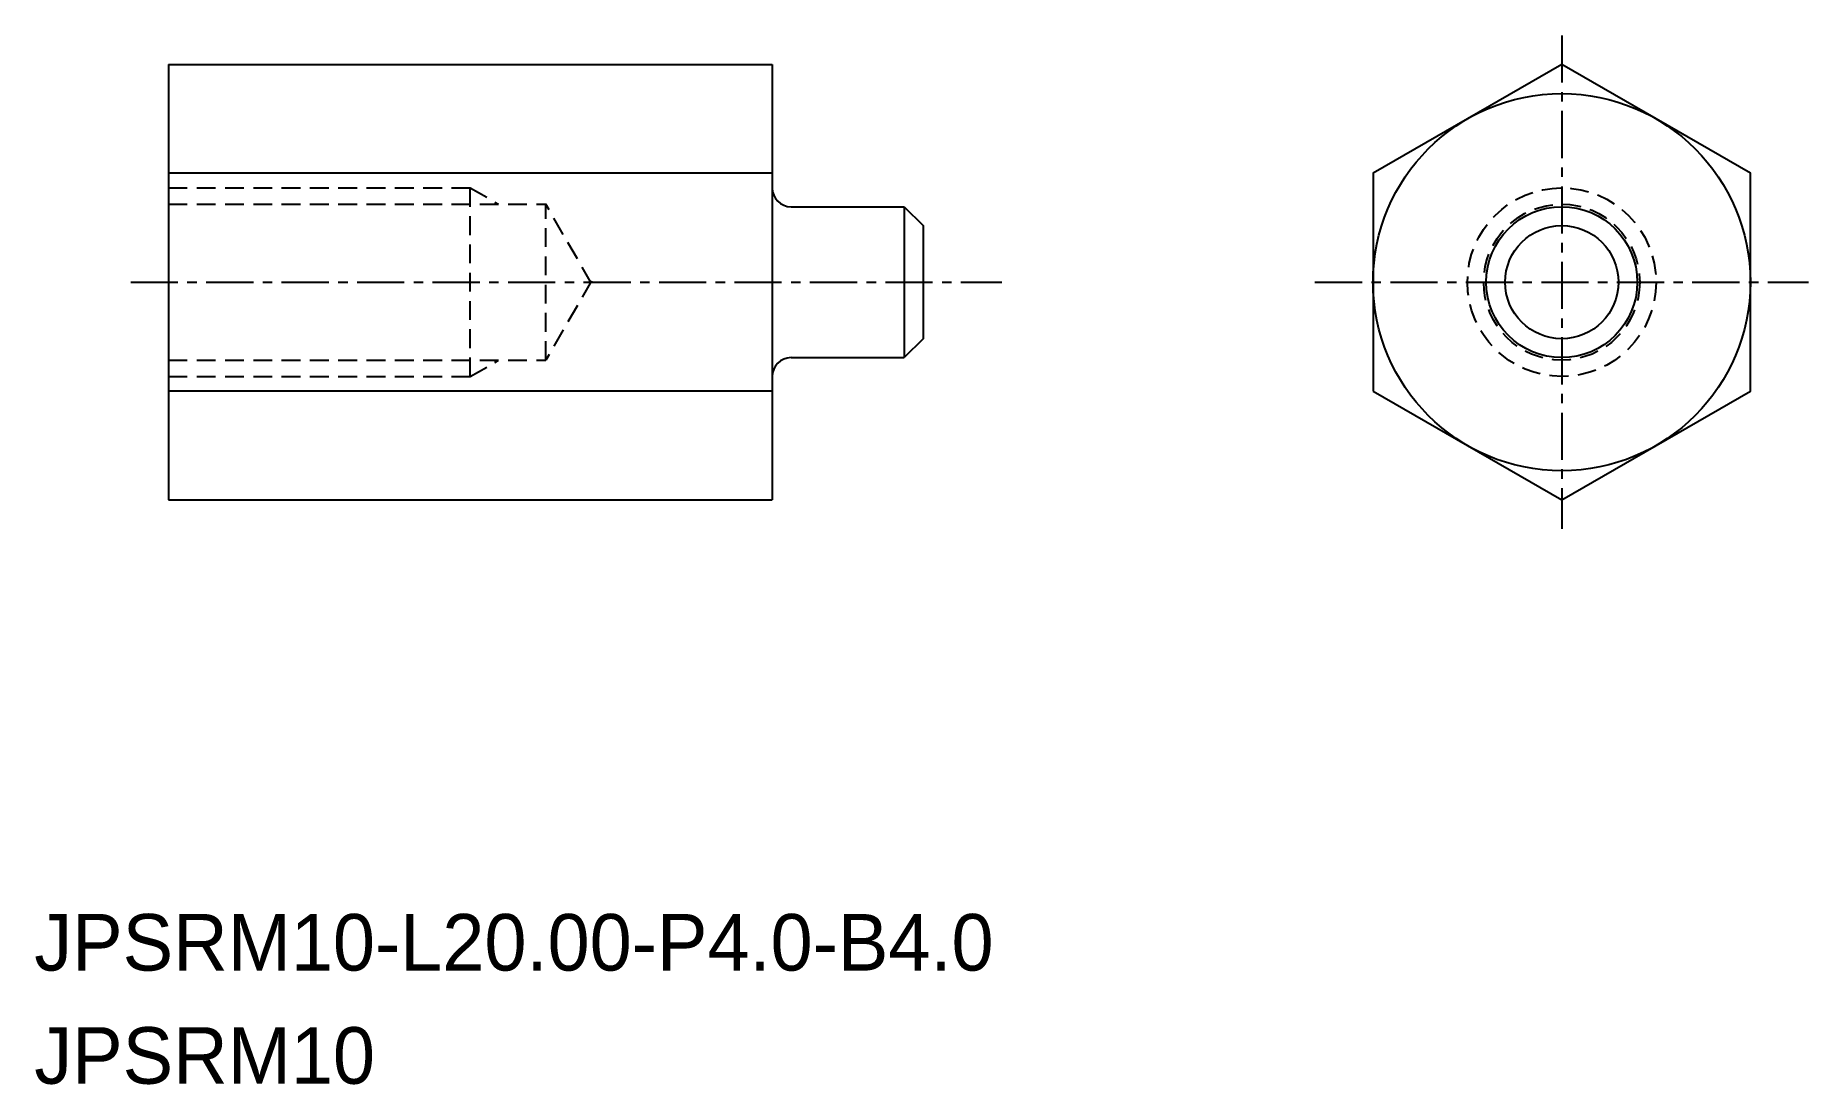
# Model space of a CAD drawing. Extents: x -1800.5 to -1753.6, y -535 to -507.2.
import ezdxf

# ---------------------------------------------------------------- set-up
doc = ezdxf.new("R2010")
doc.units = 0
doc.linetypes.add('CENTER', pattern=[2, 1.25, -0.25, 0.25, -0.25])
doc.linetypes.add('DASHED', pattern=[0.75, 0.5, -0.25])
doc.layers.get('0').update_dxf_attribs({"linetype": 'CONTINUOUS'})
doc.layers.add('CENTER', color=1, linetype='CENTER')

msp = doc.modelspace()

# ---------------------------------------------------------------- linework, layer by layer
at = {"color": 7, "linetype": 'CONTINUOUS'}
for p, q in [((-1797.019, -507.924), (-1781.019, -507.924)), ((-1797.019, -507.924), (-1797.019, -519.471)), ((-1781.019, -507.924), (-1781.019, -519.471)), ((-1777.019, -512.198), (-1777.019, -515.198)), ((-1797.019, -519.471), (-1781.019, -519.471))]:
    msp.add_line(p, q, dxfattribs=at)
for p, q in [((-1781.019, -510.811), (-1797.019, -510.811)), ((-1780.519, -511.698), (-1777.519, -511.698)), ((-1777.519, -511.698), (-1777.519, -515.698)), ((-1777.519, -511.698), (-1777.019, -512.198)), ((-1777.019, -515.198), (-1777.519, -515.698)), ((-1780.519, -515.698), (-1777.519, -515.698)), ((-1781.019, -516.584), (-1797.019, -516.584))]:
    msp.add_line(p, q)
at = {"color": 3, "linetype": 'DASHED'}
for p, q in [((-1797.019, -511.198), (-1789.019, -511.198)), ((-1797.019, -511.631), (-1787.019, -511.631)), ((-1789.019, -516.198), (-1789.019, -511.198)), ((-1789.019, -511.198), (-1788.269, -511.631)), ((-1787.019, -515.765), (-1787.019, -511.631)), ((-1785.807, -513.731), (-1787.019, -511.631)), ((-1785.807, -513.665), (-1787.019, -515.765)), ((-1797.019, -515.765), (-1787.019, -515.765)), ((-1789.019, -516.198), (-1788.269, -515.765)), ((-1797.019, -516.198), (-1789.019, -516.198))]:
    msp.add_line(p, q, dxfattribs=at)
msp.add_lwpolyline([(-1765.098, -516.584), (-1760.098, -519.471), (-1755.098, -516.584), (-1755.098, -510.811), (-1760.098, -507.924), (-1765.098, -510.811)], close=True)
at = {"linetype": 'CONTINUOUS'}
msp.add_circle((-1760.098, -513.698), 5, dxfattribs=at)
at = {"color": 3, "linetype": 'DASHED'}
for radius in [2.5, 2.067]:
    msp.add_circle((-1760.098, -513.698), radius, dxfattribs=at)
for radius in [2, 1.5]:
    msp.add_circle((-1760.098, -513.698), radius)
for centre, start, end in [((-1780.519, -511.198), 180, 270), ((-1780.519, -516.198), 90, 180)]:
    msp.add_arc(centre, 0.5, start, end)
at = {"color": 7, "linetype": 'CONTINUOUS'}
for p in [(-1797.019, -513.698), (-1781.019, -513.698)]:
    msp.add_point(p, dxfattribs=at)
at = {"layer": 'CENTER', "color": 1, "linetype": 'CENTER'}
for p, q in [((-1760.098, -507.158), (-1760.098, -520.238)), ((-1798.019, -513.698), (-1774.931, -513.698)), ((-1766.638, -513.698), (-1753.558, -513.698))]:
    msp.add_line(p, q, dxfattribs=at)

# ---------------------------------------------------------------- texts
for s, p in [('JPSRM10-L20.00-P4.0-B4.0', (-1800.574, -531.947)), ('JPSRM10', (-1800.574, -534.947))]:
    msp.add_text(s, height=1.5).set_placement(p)

doc.saveas('drawing.dxf')
